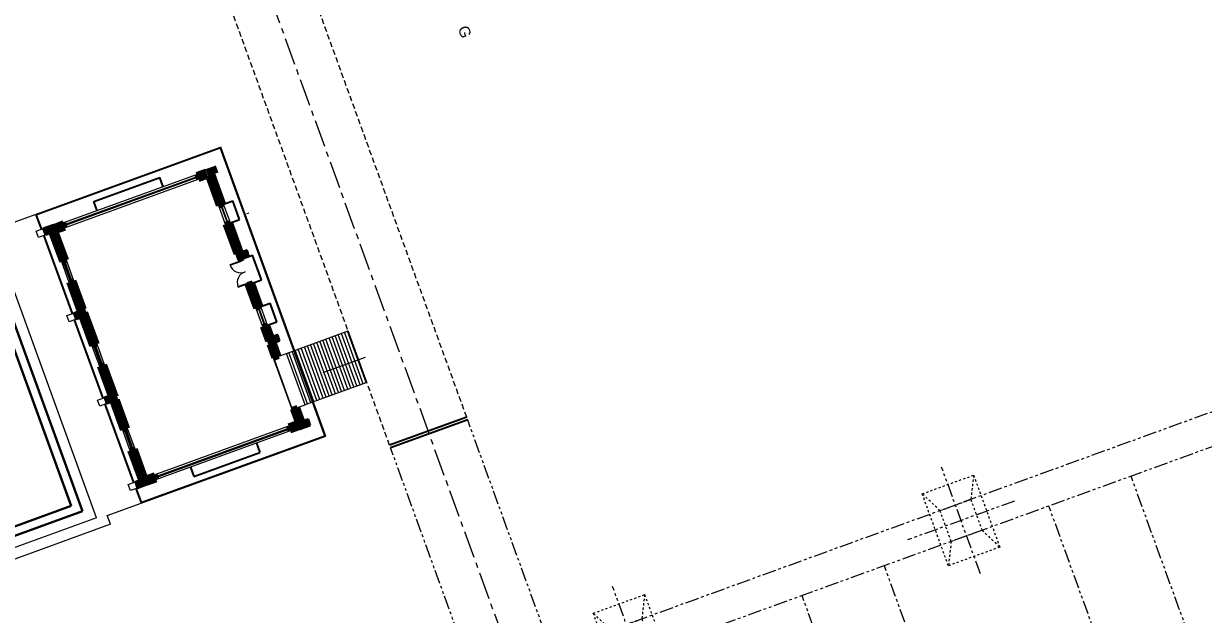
# Model space of a CAD drawing. Header units: metres. Extents: x 201400 to 215600, y 173235 to 1738400.
# Drawn here: x 205258.5 to 205312.5, y 1735678.6 to 1735705.6 of the extents above; entities that cross this region are included whole.
import ezdxf

# ---------------------------------------------------------------- set-up
doc = ezdxf.new("R2010")
doc.units = ezdxf.units.M
for name, pattern in [('ACAD_ISO04W100', [30, 24, -3, 0, -3]), ('CENTER', [2, 1.25, -0.25, 0.25, -0.25]), ('HIDDEN', [0.375, 0.25, -0.125]), ('PHANTOM2', [1.25, 0.625, -0.125, 0.125, -0.125, 0.125, -0.125])]:
    doc.linetypes.add(name, pattern=pattern)
for name, color, linetype in [('DIM', 11, 'Continuous'), ('E-LAY-DIM', 7, 'Continuous'), ('hid', 7, 'Continuous'), ('text', 7, 'Continuous'), ('TXT', 222, 'Continuous')]:
    doc.layers.add(name, color=color, linetype=linetype)
for name, color, linetype, lineweight in [('DOOR', 2, 'Continuous', 18), ('E-LAY-CNTRL', 1, 'CENTER', 0), ('E-LAY-EXIST', 8, 'HIDDEN', 0), ('e2', 2, 'Continuous', 18), ('e5', 7, 'Continuous', 13), ('rcc', 6, 'Continuous', 30), ('Wall', 6, 'Continuous', 70), ('WIN', 1, 'Continuous', 20)]:
    doc.layers.add(name, color=color, linetype=linetype, lineweight=lineweight)
doc.layers.add('STREAM', color=7, linetype='Continuous', lineweight=0, true_color=0x3dcfff)
doc.styles.get("Standard").update_dxf_attribs({"font": 'arial.ttf', "height": 50})
doc.styles.add('STYLE1', font='verdana.ttf')

# ---------------------------------------------------------------- blocks, each defined once
blk = doc.blocks.new('600')
at = {"layer": 'rcc'}
blk.add_hatch(color=256, dxfattribs=at).paths.add_polyline_path([(-150, 0), (150, 0), (150, 500), (-150, 500)])
blk.add_lwpolyline([(-150, 0), (150, 0), (150, 500), (-150, 500)], close=True, dxfattribs=at)
blk = doc.blocks.new('R-1200D')
for p, q in [((-46, 27.4), (-46, 5.9)), ((-46, 27.4), (-44.5, 27.4)), ((-44.5, 27.4), (-44.5, 5.9)), ((-3.5, 27.4), (-3.5, 5.9)), ((-2, 27.4), (-3.5, 27.4)), ((-2, 27.4), (-2, 5.9)), ((-48, 0.7), (-48, 5.1)), ((-48, 5.1), (-47.3, 5.1)), ((-47.3, 0.7), (-48, 0.7)), ((-47.3, 0), (-47.3, 0.7)), ((-46, 0), (-47.3, 0)), ((-47.3, 5.1), (-47.3, 5.9)), ((-47.3, 5.9), (-46, 5.9)), ((-46, 5.9), (-46, 4.1)), ((-46, 5.9), (-44.5, 5.9)), ((-46, 4.1), (-45.5, 4.1)), ((-46, 1.7), (-46, 0)), ((-45.5, 1.7), (-46, 1.7)), ((-45.5, 4.1), (-45.5, 1.7)), ((-2, 5.9), (-3.5, 5.9)), ((-2, 4.1), (-2.5, 4.1)), ((-2.5, 4.1), (-2.5, 1.7)), ((-2.5, 1.7), (-2, 1.7)), ((-0.7, 5.9), (-2, 5.9)), ((-2, 5.9), (-2, 4.1)), ((-2, 1.7), (-2, 0)), ((-2, 0), (-0.7, 0)), ((-0.7, 5.1), (-0.7, 5.9)), ((0, 5.1), (-0.7, 5.1)), ((-0.7, 0), (-0.7, 0.7)), ((-0.7, 0.7), (0, 0.7)), ((0, 0.7), (0, 5.1))]:
    blk.add_line(p, q)
at = {"color": 1}
for centre, start, end in [((-44.1, 7.3), 356.0696, 91.2709), ((-3.9, 7.3), 88.7291, 183.9304)]:
    blk.add_arc(centre, 20.1, start, end, dxfattribs=at)
blk = doc.blocks.new('TWR_CTH_p')
for p, q in [((-750, 750), (-1750, 1250)), ((1750, 1250), (750, 750)), ((-750, -750), (-1750, -1250)), ((750, -750), (1750, -1250))]:
    blk.add_line(p, q)
for points in [[(-1750, -1250), (1750, -1250), (1750, 1250), (-1750, 1250)], [(-750, -750), (750, -750), (750, 750), (-750, 750)]]:
    blk.add_lwpolyline(points, close=True)
blk = doc.blocks.new('TWR_CTG_p')
for p, q in [((-750, 750), (-1750, 1250)), ((1750, 1250), (750, 750)), ((-750, -750), (-1750, -1250)), ((750, -750), (1750, -1250))]:
    blk.add_line(p, q)
for points in [[(-1750, -1250), (1750, -1250), (1750, 1250), (-1750, 1250)], [(-750, -750), (750, -750), (750, 750), (-750, 750)]]:
    blk.add_lwpolyline(points, close=True)
blk = doc.blocks.new('cr')
at = {"layer": 'text', "linetype": 'ACAD_ISO04W100', "ltscale": 3, "insert": (-1020807, 762814), "char_height": 500, "attachment_point": 5, "rotation": 0}
blk.add_mtext('G', dxfattribs=at)
blk = doc.blocks.new('400kv')
at = {"layer": 'e5'}
h = blk.add_hatch(dxfattribs=at)
h.set_pattern_fill('_USER', color=256, scale=0.15, angle=437.254, style=0, pattern_type=0)
h.set_pattern_definition([(77.254, (123.98344, 173.21524), (-0.14630365, 0.03309444), [])])
h.paths.add_polyline_path([(84.127, 165.678), (81.591, 166.251), (81.039, 163.813), (83.575, 163.239)])
h.paths.add_polyline_path([(81.571, 166.256), (81.201, 166.34), (80.649, 163.901), (81.02, 163.817)])
at = {"layer": 'rcc'}
blk.add_hatch(color=256, dxfattribs=at).paths.add_polyline_path([(83.052, 174.978), (83.128, 175.314), (82.64, 175.425), (82.564, 175.088)])
at = {"layer": 'DIM', "color": 1}
blk.add_solid([(83.219, 172.635, -0.38), (83.234, 172.7, -0.38), (83.032, 172.711, -0.38)], dxfattribs=at)
at = {"layer": 'E-LAY-CNTRL'}
blk.add_line((43.658, -21.724, -0.311), (98.815, 222.115, -0.311), dxfattribs=at)
at = {"layer": 'E-LAY-DIM', "lineweight": -2}
for p, q in [((86.558, 159.43, -0.398), (82.901, 160.257, -0.398)), ((86.529, 159.302, -0.398), (82.872, 160.13, -0.398))]:
    blk.add_line(p, q, dxfattribs=at)
at = {"layer": 'E-LAY-EXIST', "color": 4}
for p, q in [((82.901, 160.257, -0.398), (95.541, 216.14, -0.311)), ((86.558, 159.43, -0.398), (94.951, 196.532, -0.182))]:
    blk.add_line(p, q, dxfattribs=at)
at = {"layer": 'E-LAY-EXIST', "color": 1, "linetype": 'PHANTOM2'}
for p, q in [((43.081, -15.775, -0.675), (82.872, 160.13, -0.398)), ((46.739, -16.603, -0.675), (86.529, 159.302, -0.398)), ((86.839, 144.24, -0.311), (87.985, 149.309, -0.311)), ((103.183, 143.976, -0.311), (87.577, 147.506, -0.311)), ((102.852, 142.513, -0.311), (87.247, 146.043, -0.311)), ((102.444, 140.71, -0.311), (103.591, 145.779, -0.311)), ((62.727, 1.388, -0.311), (95.049, 144.278, -0.311)), ((105.553, 142.671, -0.311), (100.483, 143.818, -0.311)), ((118.789, 140.446, -0.311), (103.183, 143.976, -0.311)), ((66.629, 0.506, -0.311), (98.951, 143.395, -0.311)), ((118.458, 138.983, -0.311), (102.852, 142.513, -0.311)), ((74.431, -1.259, -0.311), (106.754, 141.63, -0.311)), ((78.333, -2.142, -0.311), (110.655, 140.748, -0.311))]:
    blk.add_line(p, q, dxfattribs=at)
at = {"layer": 'e2'}
for q in [(74.335, 184.622, -0.38), (59.613, 167.016, -0.38)]:
    blk.add_line((69.83, 164.705, -0.38), q, dxfattribs=at)
at = {"layer": 'e2', "elevation": -0.38}
for points in [[(74.864, 176.853), (74.523, 176.93), (74.589, 177.223), (74.93, 177.146)], [(73.958, 172.847), (73.616, 172.924), (73.683, 173.217), (74.024, 173.139)], [(73.052, 168.84), (72.71, 168.918), (72.776, 169.21), (73.118, 169.133)], [(72.145, 164.834), (71.804, 164.911), (71.87, 165.204), (72.211, 165.127)]]:
    blk.add_lwpolyline(points, dxfattribs=at)
at = {"layer": 'e5'}
for p, q in [((73.405, 178.246, -0.38), (83.773, 175.901, -0.38)), ((80.671, 162.186, -0.38), (83.773, 175.901, -0.38)), ((70.207, 164.107, -0.38), (59.015, 166.639, -0.38)), ((80.649, 163.901, -0.38), (81.201, 166.34, -0.38)), ((80.84, 166.421, -0.38), (81.201, 166.34, -0.38)), ((81.201, 166.34, -0.38), (84.127, 165.678, -0.38)), ((83.575, 163.239, -0.38), (84.127, 165.678, -0.38)), ((70.207, 164.107, -0.38), (70.303, 164.531, -0.38)), ((70.303, 164.531, -0.38), (80.671, 162.186, -0.38)), ((80.288, 163.983, -0.38), (80.649, 163.901, -0.38)), ((83.575, 163.239, -0.38), (80.649, 163.901, -0.38))]:
    blk.add_line(p, q, dxfattribs=at)
at = {"layer": 'e5', "color": 1}
blk.add_line((82.268, 164.661, -0.38), (84.139, 164.238, -0.38), dxfattribs=at)
blk.add_solid([(82.261, 164.629, -0.38), (82.276, 164.694, -0.38), (82.073, 164.705, -0.38)], dxfattribs=at)
at = {"layer": 'hid', "ltscale": 20}
for p, q in [((74.857, 177.183, -0.38), (75.01, 177.863, -0.38)), ((75.01, 177.863, -0.38), (83.75, 175.886, -0.38)), ((77.446, 176.503, -0.38), (77.546, 176.942, -0.38)), ((77.546, 176.942, -0.38), (80.674, 176.234, -0.38)), ((73.946, 173.157, -0.38), (74.78, 176.846, -0.38)), ((80.575, 175.795, -0.38), (80.674, 176.234, -0.38)), ((80.656, 162.21, -0.38), (83.75, 175.886, -0.38)), ((74.684, 174.416, -0.38), (74.904, 175.392, -0.38)), ((74.729, 174.406, -0.38), (74.95, 175.382, -0.38)), ((82.47, 173.63, -0.38), (82.909, 173.531, -0.38)), ((82.711, 172.653, -0.38), (82.909, 173.531, -0.38)), ((73.04, 169.151, -0.38), (73.88, 172.864, -0.38)), ((82.272, 172.753, -0.38), (82.711, 172.653, -0.38)), ((73.78, 170.422, -0.38), (74.001, 171.398, -0.38)), ((73.826, 170.412, -0.38), (74.046, 171.387, -0.38)), ((82.151, 170.993, -0.38), (82.326, 170.954, -0.38)), ((82.062, 169.783, -0.38), (82.326, 170.954, -0.38)), ((81.623, 169.883, -0.38), (82.062, 169.783, -0.38)), ((72.133, 165.144, -0.38), (72.973, 168.858, -0.38)), ((81.371, 168.768, -0.38), (81.809, 168.669, -0.38)), ((81.611, 167.791, -0.38), (81.809, 168.669, -0.38)), ((81.172, 167.89, -0.38), (81.611, 167.791, -0.38)), ((72.877, 166.428, -0.38), (73.097, 167.404, -0.38)), ((72.922, 166.418, -0.38), (73.143, 167.393, -0.38)), ((72.067, 164.852, -0.38), (71.917, 164.187, -0.38)), ((71.917, 164.187, -0.38), (80.656, 162.21, -0.38)), ((74.693, 164.33, -0.38), (74.594, 163.891, -0.38)), ((74.594, 163.891, -0.38), (77.722, 163.184, -0.38)), ((77.821, 163.622, -0.38), (77.722, 163.184, -0.38))]:
    blk.add_line(p, q, dxfattribs=at)
at = {"layer": 'rcc'}
for p, q in [((69.452, 165.303, -0.38), (73.737, 184.244, -0.38)), ((69.151, 165.783, -0.38), (71.16, 174.667, -0.38)), ((69.452, 165.303, -0.38), (60.211, 167.393, -0.38)), ((69.151, 165.783, -0.38), (60.69, 167.697, -0.38))]:
    blk.add_line(p, q, dxfattribs=at)
at = {"layer": 'Wall'}
for p, q in [((74.815, 175.412, -0.38), (75.16, 176.94, -0.38)), ((75.402, 176.967, -0.38), (75.841, 176.868, -0.38)), ((75.039, 175.361, -0.38), (75.359, 176.777, -0.38)), ((75.352, 176.743, -0.38), (75.791, 176.643, -0.38)), ((75.791, 176.643, -0.38), (75.841, 176.868, -0.38)), ((74.815, 175.412, -0.38), (75.039, 175.361, -0.38)), ((82.13, 175.209, -0.38), (82.182, 175.436, -0.38)), ((82.182, 175.436, -0.38), (82.621, 175.336, -0.38)), ((82.13, 175.209, -0.38), (82.569, 175.11, -0.38)), ((82.246, 173.681, -0.38), (82.564, 175.088, -0.38)), ((82.47, 173.63, -0.38), (82.789, 175.037, -0.38)), ((74.287, 173.08, -0.38), (74.594, 174.437, -0.38)), ((74.512, 173.029, -0.38), (74.819, 174.386, -0.38)), ((74.594, 174.437, -0.38), (74.819, 174.386, -0.38)), ((82.47, 173.63, -0.38), (82.246, 173.681, -0.38)), ((73.911, 171.418, -0.38), (74.254, 172.933, -0.38)), ((74.136, 171.367, -0.38), (74.479, 172.883, -0.38)), ((81.729, 171.396, -0.38), (82.048, 172.803, -0.38)), ((81.954, 171.346, -0.38), (82.272, 172.753, -0.38)), ((82.272, 172.753, -0.38), (82.048, 172.803, -0.38)), ((74.136, 171.367, -0.38), (73.911, 171.418, -0.38)), ((73.348, 168.927, -0.38), (73.691, 170.443, -0.38)), ((73.915, 170.392, -0.38), (73.691, 170.443, -0.38)), ((73.572, 168.876, -0.38), (73.915, 170.392, -0.38)), ((81.146, 168.819, -0.38), (81.398, 169.933, -0.38)), ((81.623, 169.883, -0.38), (81.398, 169.933, -0.38)), ((81.371, 168.768, -0.38), (81.623, 169.883, -0.38)), ((73.008, 167.424, -0.38), (73.315, 168.781, -0.38)), ((73.232, 167.373, -0.38), (73.539, 168.73, -0.38)), ((81.371, 168.768, -0.38), (81.146, 168.819, -0.38)), ((80.79, 167.244, -0.38), (80.948, 167.941, -0.38)), ((81.172, 167.89, -0.38), (80.948, 167.941, -0.38)), ((81.014, 167.193, -0.38), (81.172, 167.89, -0.38)), ((73.232, 167.373, -0.38), (73.008, 167.424, -0.38)), ((80.615, 166.472, -0.38), (80.757, 167.097, -0.38)), ((80.84, 166.421, -0.38), (80.981, 167.047, -0.38)), ((72.475, 165.067, -0.38), (72.787, 166.449, -0.38)), ((72.699, 165.016, -0.38), (73.012, 166.398, -0.38)), ((73.012, 166.398, -0.38), (72.787, 166.449, -0.38)), ((80.615, 166.472, -0.38), (80.84, 166.421, -0.38)), ((72.648, 164.792, -0.38), (73.087, 164.693, -0.38)), ((72.699, 165.016, -0.38), (73.138, 164.917, -0.38)), ((73.138, 164.917, -0.38), (73.087, 164.693, -0.38)), ((79.917, 163.384, -0.38), (80.064, 164.034, -0.38)), ((80.064, 164.034, -0.38), (80.288, 163.983, -0.38)), ((80.141, 163.333, -0.38), (80.288, 163.983, -0.38)), ((79.478, 163.483, -0.38), (79.427, 163.259, -0.38)), ((79.917, 163.384, -0.38), (79.478, 163.483, -0.38)), ((79.866, 163.159, -0.38), (79.427, 163.259, -0.38))]:
    blk.add_line(p, q, dxfattribs=at)
at = {"layer": 'WIN'}
for p, q in [((82.13, 175.209, -0.38), (75.791, 176.645, -0.38)), ((82.151, 175.299, -0.38), (75.811, 176.735, -0.38)), ((82.161, 175.344, -0.38), (75.822, 176.78, -0.38)), ((82.181, 175.432, -0.38), (75.841, 176.868, -0.38)), ((74.594, 174.437, -0.38), (74.815, 175.412, -0.38)), ((74.819, 174.386, -0.38), (75.039, 175.361, -0.38)), ((82.048, 172.803, -0.38), (82.246, 173.681, -0.38)), ((82.146, 172.781, -0.38), (82.344, 173.659, -0.38)), ((82.174, 172.775, -0.38), (82.372, 173.653, -0.38)), ((82.272, 172.753, -0.38), (82.47, 173.63, -0.38)), ((73.691, 170.443, -0.38), (73.911, 171.418, -0.38)), ((73.915, 170.392, -0.38), (74.136, 171.367, -0.38)), ((80.948, 167.941, -0.38), (81.146, 168.819, -0.38)), ((81.046, 167.919, -0.38), (81.245, 168.797, -0.38)), ((81.074, 167.913, -0.38), (81.272, 168.79, -0.38)), ((81.172, 167.89, -0.38), (81.371, 168.768, -0.38)), ((72.787, 166.449, -0.38), (73.008, 167.424, -0.38)), ((73.012, 166.398, -0.38), (73.232, 167.373, -0.38)), ((79.428, 163.261, -0.38), (73.087, 164.693, -0.38)), ((79.447, 163.348, -0.38), (73.107, 164.78, -0.38)), ((79.458, 163.393, -0.38), (73.117, 164.826, -0.38)), ((79.478, 163.483, -0.38), (73.138, 164.915, -0.38))]:
    blk.add_line(p, q, dxfattribs=at)
at = {"layer": 'WIN', "elevation": -0.38}
blk.add_lwpolyline([(80.025, 163.935), (80.621, 166.57), (80.597, 166.575), (80.001, 163.94)], close=True, dxfattribs=at)
at = {"layer": 'DOOR', "xscale": 0.02500000002066291, "yscale": 0.02500000002066291, "zscale": 0.02500000002066291, "rotation": 77.25398444087377}
blk.add_blockref('R-1200D', (81.905, 171.049, -0.38), dxfattribs=at)
at = {"layer": 'E-LAY-DIM', "lineweight": -2, "xscale": 0.0009999999398089005, "yscale": 0.0009999999398089005, "zscale": 0.0009999999398089005, "rotation": 257.2539829661908}
blk.add_blockref('cr', (-873.232, -653.045, -0.311), dxfattribs=at)
at = {"layer": 'E-LAY-EXIST', "color": 1, "linetype": 'PHANTOM2', "xscale": -0.0009999999398089005, "yscale": 0.0009999999310821295, "zscale": 0.001, "rotation": 257.2539829661908}
for name, p in [('TWR_CTG_p', (87.412, 146.775, -0.311)), ('TWR_CTH_p', (103.018, 143.244, -0.311))]:
    blk.add_blockref(name, p, dxfattribs=at)
at = {"layer": 'rcc', "xscale": 0.0009999999398089005, "yscale": 0.0009999999398089005, "zscale": 0.0009999999398089005, "rotation": 77.25398296619082}
for p in [(75.385, 176.889, -0.38), (74.479, 172.883, -0.38), (82.184, 171.14, -0.38), (73.572, 168.876, -0.38), (81.278, 167.133, -0.38), (72.666, 164.87, -0.38), (80.371, 163.127, -0.38)]:
    blk.add_blockref('600', p, dxfattribs=at)
at = {"layer": 'TXT', "linetype": 'Continuous', "style": 'STYLE1'}
blk.add_text('5.5m wide Road', height=3.6, rotation=257.254, dxfattribs=at).set_placement((138.308, 184.983, -0.531))

msp = doc.modelspace()

# ---------------------------------------------------------------- hatches: boundary and pattern name
at = {"layer": 'STREAM'}
h = msp.add_hatch(dxfattribs=at)
h.set_pattern_fill('ANSI31', color=256, scale=250)
h.set_pattern_definition([(45, (-8694.004, -31706.453), (-22.0970869, 22.0970869), [])])
edge = h.paths.add_edge_path()
edge.add_line((205055.277, 1735849.839), (205075.232, 1735853.323))
edge.add_line((205075.232, 1735853.323), (205244.244, 1735363.578))
edge.add_line((205244.244, 1735363.578), (205847.723, 1734990.977))
edge.add_line((205847.723, 1734990.977), (205841.765, 1734972.493))
edge.add_line((205841.765, 1734972.493), (205227.665, 1735350.309))
edge.add_line((205227.665, 1735350.309), (205055.277, 1735849.839))
edge.add_line((205055.277, 1735849.839), (205075.232, 1735853.323))

# ---------------------------------------------------------------- block references
at = {"rotation": 32.70900758124661}
msp.add_blockref('400kv', (205292.102, 1735506.655, 0.311), dxfattribs=at)

doc.saveas('drawing.dxf')
